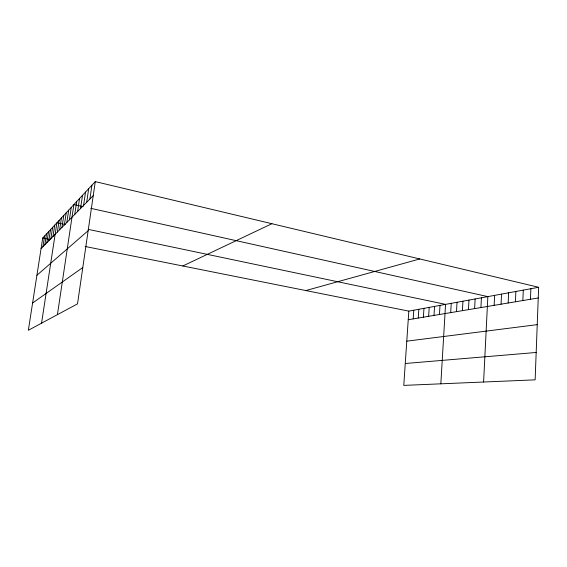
<?xml version="1.0" encoding="UTF-8"?>
<svg xmlns="http://www.w3.org/2000/svg" width="567" height="567" viewBox="0 0 567 567"><rect width="100%" height="100%" fill="white"/><g stroke="black" fill="none" stroke-linecap="round" stroke-linejoin="round"><path stroke-width="0.85" d="M538.65 287.292L535.135 379.84L403.775 385.39L408.821 311.127L538.65 287.292L95.277 181.61L42.723 238.012L28.35 330.27L77.523 303.862L95.277 181.61M530.457 299.27L530.875 288.716M522.852 300.538L523.284 290.113M515.424 301.786L515.864 291.473M508.167 302.998L508.62 292.806M501.072 304.188L501.54 294.103M483.601 382.016L487.854 296.619L90.734 208.323M494.141 305.344L494.615 295.379M480.922 307.555L481.426 297.795M474.622 308.611L475.132 298.951M468.455 309.646L468.973 300.085M462.417 310.652L462.941 301.19M456.499 311.644L457.03 302.275M440.835 383.824L445.563 304.38L88.19 229.366M450.701 312.615L451.24 303.338M439.453 314.501L440.006 305.4M433.996 315.408L434.556 306.4M423.393 317.187L423.967 308.349M428.645 316.308L429.205 307.385M418.248 318.044L418.822 309.291M413.194 318.895L413.775 310.213M83.569 205.452L85.546 192.064M86.694 202.277L88.686 188.691M89.919 199.003L91.932 185.203M74.759 214.411L76.665 201.583M77.608 211.512L79.536 198.507M80.542 208.528L82.491 195.332M66.842 222.448L68.699 210.137M69.38 219.868L71.251 207.394M57.416 314.664L73.88 204.574L83.179 206.643M57.352 232.094L59.138 220.393M59.634 229.777L61.434 217.934M61.973 227.402L63.788 215.403M64.376 224.957L66.211 212.809M48.805 240.784L50.527 229.635M50.86 238.693L52.596 227.417M52.972 236.545L54.723 225.134M41.547 323.183L56.898 222.796L65.233 224.546M42.929 246.751L44.602 235.992M44.843 244.809L46.529 233.923M46.799 242.818L48.5 231.811M41.065 248.651L93.243 195.615M36.926 275.243L88.147 230.726M32.602 302.991L82.796 267.525M182.801 265.987L271.898 223.71M305.833 290.559L419.764 258.956M408.24 319.724L538.246 297.966M406.78 341.171L537.232 324.643M405.263 363.497L536.176 352.476M42.723 238.012L50.194 239.501M85.121 246.475L408.821 311.127"/></g></svg>
